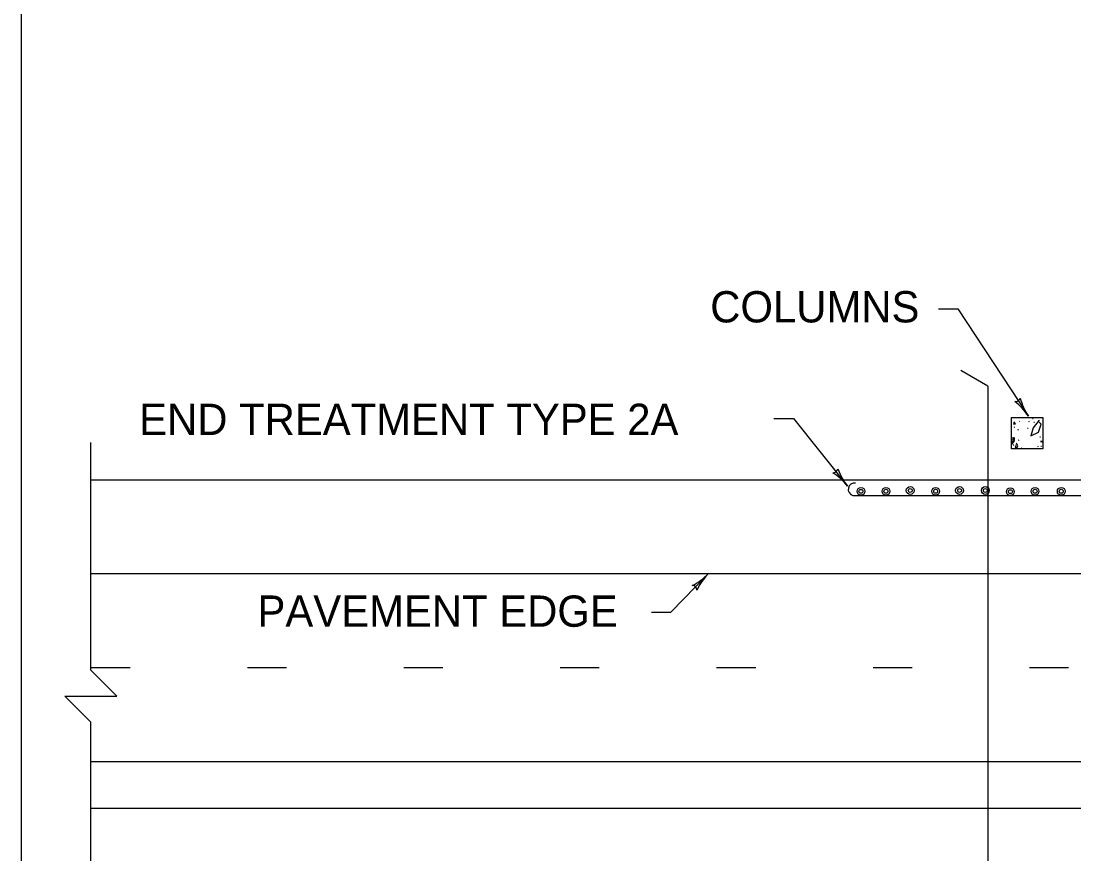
# Model space of a CAD drawing. Extents: x 1000 to 1036.3, y 1000 to 1022.
# Drawn here: x 1007 to 1013.73, y 1005.51 to 1010.83 of the extents above; entities that cross this region are included whole.
import ezdxf

# ---------------------------------------------------------------- set-up
doc = ezdxf.new("R2010")
doc.units = 0
for name, color, linetype in [('1', 7, 'Continuous'), ('10', 7, 'Continuous'), ('11', 7, 'Continuous')]:
    doc.layers.add(name, color=color, linetype=linetype)

msp = doc.modelspace()

# ---------------------------------------------------------------- linework, layer by layer
at = {"layer": '1'}
for p, q in [((1012.8643, 1008.9905), (1012.9893, 1008.9905)), ((1012.9893, 1008.9905), (1013.4398, 1008.3054)), ((1013.1815, 1008.4974), (1013.0083, 1008.5974)), ((1013.1815, 1008.4974), (1013.1815, 1002.0962)), ((1011.8128, 1008.2912), (1011.9378, 1008.2912)), ((1011.9378, 1008.2912), (1012.2838, 1007.8583)), ((1007.4467, 1007.8985), (1026.1315, 1007.8985)), ((1012.3177, 1007.7985), (1020.182, 1007.7985)), ((1007.4467, 1007.2985), (1026.1315, 1007.2985)), ((1011.1547, 1007.0529), (1011.3933, 1007.2978)), ((1011.0297, 1007.0529), (1011.1547, 1007.0529)), ((1007.4467, 1006.6985), (1007.6967, 1006.6985)), ((1008.4467, 1006.6985), (1008.6967, 1006.6985)), ((1009.4467, 1006.6985), (1009.6967, 1006.6985)), ((1010.4467, 1006.6985), (1010.6967, 1006.6985)), ((1011.4467, 1006.6985), (1011.6967, 1006.6985)), ((1012.4467, 1006.6985), (1012.6967, 1006.6985)), ((1013.4467, 1006.6985), (1013.6967, 1006.6985)), ((1007.4467, 1006.0985), (1026.1315, 1006.0985)), ((1007.4467, 1005.7985), (1026.1315, 1005.7985))]:
    msp.add_line(p, q, dxfattribs=at)
msp.add_lwpolyline([(1013.3315, 1008.2974), (1013.5315, 1008.2974), (1013.5315, 1008.0974), (1013.3315, 1008.0974)], close=True, dxfattribs=at)
for points in [[(1013.509, 1008.2803), (1013.4696, 1008.2296), (1013.4546, 1008.1789), (1013.5053, 1008.2034), (1013.5223, 1008.2541), (1013.508, 1008.2674)], [(1013.4708, 1008.2889), (1013.4664, 1008.2883)], [(1013.3516, 1008.2666), (1013.3453, 1008.2533), (1013.358, 1008.2565), (1013.3463, 1008.2698)], [(1013.3507, 1008.2339), (1013.3463, 1008.2334)], [(1013.3768, 1008.2183), (1013.3704, 1008.2157)], [(1013.3854, 1008.2701), (1013.3828, 1008.2723)], [(1013.4393, 1008.2273), (1013.435, 1008.2268)], [(1013.4458, 1008.2706), (1013.4416, 1008.27)], [(1013.4786, 1008.2653), (1013.4743, 1008.2648)], [(1013.3337, 1008.1637), (1013.3315, 1008.1629)], [(1013.3502, 1008.161), (1013.3315, 1008.1495)], [(1013.3315, 1008.1418), (1013.3502, 1008.1488)], [(1013.3315, 1008.1217), (1013.3518, 1008.1467)], [(1013.3534, 1008.1643), (1013.3337, 1008.1637)], [(1013.3502, 1008.1488), (1013.3443, 1008.1685)], [(1013.3518, 1008.1467), (1013.3453, 1008.1648)], [(1013.3794, 1008.151), (1013.3752, 1008.1504)], [(1013.5165, 1008.1711), (1013.5123, 1008.1706)], [(1013.5315, 1008.1447), (1013.517, 1008.144)], [(1013.517, 1008.144), (1013.5315, 1008.1385)], [(1007.4467, 1004.4985), (1007.4467, 1006.3485), (1007.28, 1006.5153), (1007.6133, 1006.5153), (1007.4467, 1006.6819), (1007.4467, 1008.1368)], [(1013.3467, 1008.1196), (1013.3424, 1008.119)], [(1013.3614, 1008.1226), (1013.3555, 1008.1045), (1013.3683, 1008.105), (1013.3731, 1008.1157), (1013.363, 1008.1317)], [(1013.3991, 1008.0999), (1013.3948, 1008.0994)], [(1013.5022, 1008.1104), (1013.4978, 1008.1099)], [(1013.5244, 1008.1118), (1013.5201, 1008.1112)]]:
    msp.add_lwpolyline(points, dxfattribs=at)
for centre, radius in [((1012.3695, 1007.8248), 0.025), ((1012.3695, 1007.8248), 0.0125), ((1012.5294, 1007.825), 0.025), ((1012.5294, 1007.825), 0.0125), ((1012.6845, 1007.8299), 0.025), ((1012.6845, 1007.8299), 0.0125), ((1012.8471, 1007.825), 0.025), ((1012.8471, 1007.825), 0.0125), ((1012.9999, 1007.8299), 0.025), ((1012.9999, 1007.8299), 0.0125), ((1013.1649, 1007.8299), 0.025), ((1013.1649, 1007.8299), 0.0125), ((1013.325, 1007.8225), 0.025), ((1013.325, 1007.8225), 0.0125), ((1013.4827, 1007.825), 0.025), ((1013.4827, 1007.825), 0.0125), ((1013.6502, 1007.825), 0.025), ((1013.6502, 1007.825), 0.0125)]:
    msp.add_circle(centre, radius, dxfattribs=at)
for centre, radius, start, end in [((1013.3582, 1008.4296), 0.0313, 262.10775, 344.22445), ((1013.7665, 1008.5202), 0.3909, 194.68031, 213.32704), ((1013.1132, 1008.0906), 0.3909, 33.33316, 52.00194), ((1013.1132, 1008.0906), 0.3909, 33.32093, 33.33316), ((1012.1911, 1007.9744), 0.0313, 267.40749, 349.52419), ((1011.9784, 1007.6142), 0.3909, 38.6329, 57.30168), ((1012.5892, 1008.1023), 0.3909, 199.98006, 218.62679), ((1012.3283, 1007.8371), 0.04, 80.77306, 254.70563), ((1011.9784, 1007.6142), 0.3909, 38.62067, 38.6329), ((1011.1132, 1007.5706), 0.3909, 297.09763, 315.74436), ((1011.6733, 1007.025), 0.3909, 135.75047, 154.41925), ((1011.6733, 1007.025), 0.3909, 135.73824, 135.75047), ((1011.2895, 1007.1914), 0.0313, 4.52507, 86.64176)]:
    msp.add_arc(centre, radius, start, end, dxfattribs=at)
at = {"layer": '10'}
msp.add_line((1007, 1021.5), (1007, 1000.5), dxfattribs=at)
at = {"layer": '11'}
msp.add_lwpolyline([(1007, 1000.5), (1035.5, 1000.5), (1035.5, 1021.5), (1007, 1021.5)], close=True, dxfattribs=at)

# ---------------------------------------------------------------- texts
at = {"layer": '1'}
for s, p in [('COLUMNS', (1011.406, 1008.9044)), ('END TREATMENT TYPE 2A', (1007.755, 1008.1849)), ('PAVEMENT EDGE', (1008.5115, 1006.959))]:
    msp.add_text(s, height=0.2, dxfattribs=at).set_placement(p)

doc.saveas('drawing.dxf')
